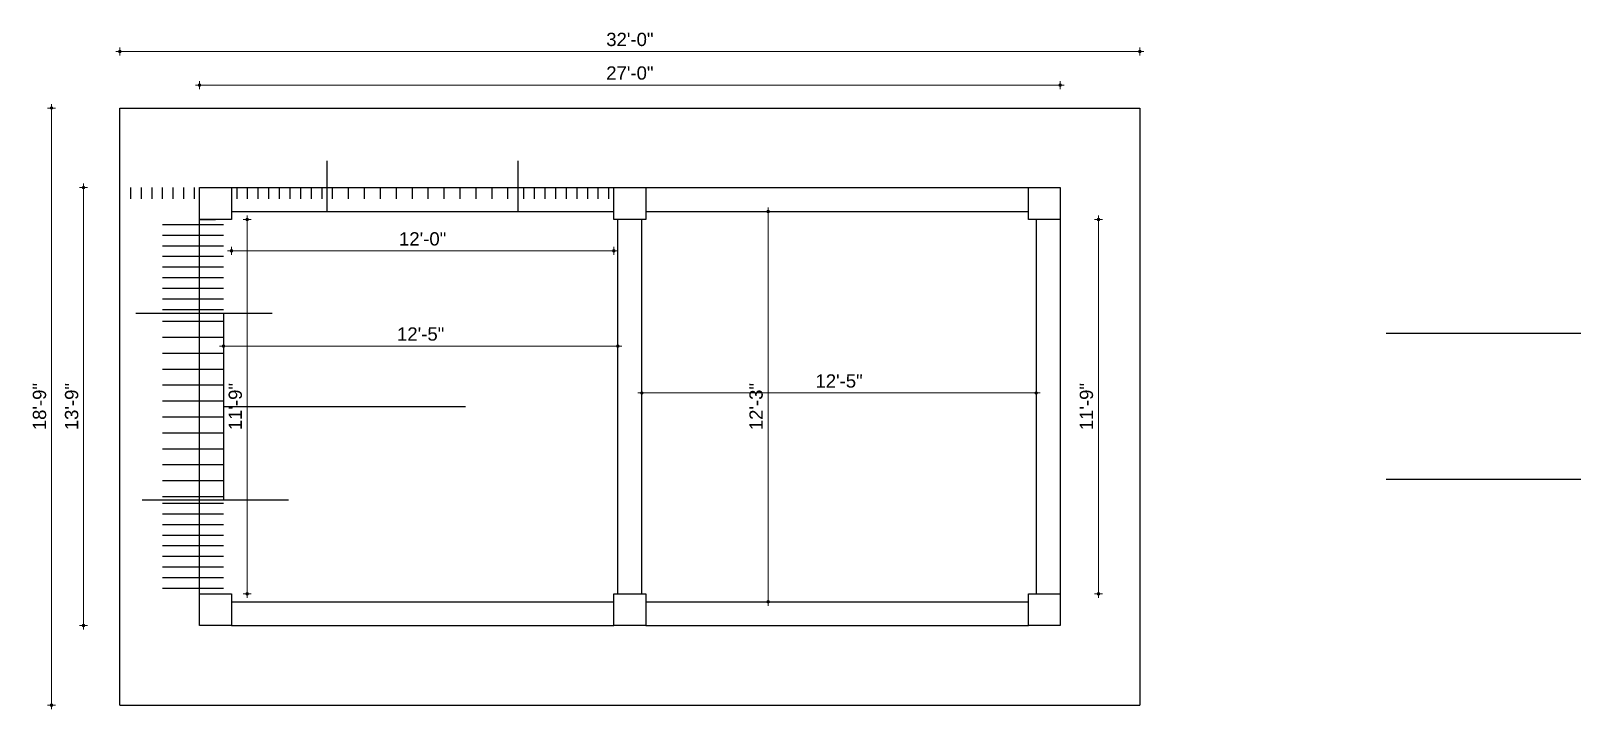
# Model space of a CAD drawing. Header units: inches. Extents: x 5036 to 8301, y 1199 to 1874.
# Drawn here: x 5036 to 5617, y 1554 to 1810 of the extents above; entities that cross this region are included whole.
import ezdxf

# ---------------------------------------------------------------- set-up
doc = ezdxf.new("R2010")
doc.units = ezdxf.units.IN
doc.header["$LTSCALE"] = 0.5
doc.header["$MEASUREMENT"] = 0
doc.header["$PDMODE"] = 66
doc.layers.add('hatch', color=9, linetype='Continuous', lineweight=0)
doc.layers.add('Toilet', color=7, linetype='Continuous', lineweight=25)
doc.styles.get("Standard").update_dxf_attribs({"font": 'arial.ttf'})
doc.dimstyles.new('S8', dxfattribs={"dimtxt": 5, "dimasz": 1, "dimexe": 6, "dimexo": 18, "dimgap": 1.9375, "dimtad": 1, "dimdec": 0, "dimzin": 3, "dimdsep": 46, "dimlunit": 4, "dimtxsty": 'Standard', "dimblk": 'dot 2', "dimcen": 12, "dimse1": 1, "dimse2": 1, "dimclrd": 1, "dimclre": 1, "dimclrt": 256, "dimadec": 0, "dimazin": 0, "dimtfac": 0.75, "dimtdec": 0, "dimtix": 1, "dimtmove": 1, "dimatfit": 3, "dimldrblk": 'DOT', "dimfxl": 1, "dimtolj": 1, "dimtzin": 0, "dimlwd": 9, "dimlwe": 9, "dimarcsym": 0})

# ---------------------------------------------------------------- blocks, each defined once
blk = doc.blocks.new('dot1')
at = {"layer": 'hatch'}
h = blk.add_hatch(color=256, dxfattribs=at)
edge = h.paths.add_edge_path()
edge.add_arc((0, 0), 1, 0, 360)
for p, q in [((3, 0), (-3, 0)), ((0, 3), (0, -3))]:
    blk.add_line(p, q, dxfattribs=at)
blk.add_circle((0, 0), 1, dxfattribs=at)
blk = doc.blocks.new('dot 2')
at = {"layer": 'hatch', "xscale": 0.5, "yscale": 0.5, "zscale": 0.5}
blk.add_blockref('dot1', (0, 0), dxfattribs=at)
blk = doc.blocks.new('*D1019')
at = {"layer": 'Defpoints', "color": 0, "transparency": 16777216}
for p in [(5257.31, 1691.16), (5108.81, 1668.33), (5257.31, 1668.33)]:
    blk.add_point(p, dxfattribs=at)
at = {"layer": 'Toilet', "color": 1, "lineweight": 9, "transparency": 16777216}
blk.add_line((5109.81, 1691.16), (5256.31, 1691.16), dxfattribs=at)
at = {"layer": 'Toilet', "color": 1, "lineweight": 9, "transparency": 16777216, "rotation": 180}
blk.add_blockref('dot 2', (5108.81, 1691.16), dxfattribs=at)
at = {"layer": 'Toilet', "color": 1, "lineweight": 9, "transparency": 16777216}
blk.add_blockref('dot 2', (5257.31, 1691.16), dxfattribs=at)
at = {"layer": 'Toilet', "transparency": 16777216, "insert": (5183.06, 1695.65), "char_height": 5, "attachment_point": 5}
blk.add_mtext('\\A1;12\'-5"', dxfattribs=at)
blk = doc.blocks.new('_Dot')
at = {"color": 0, "linetype": 'ByBlock', "lineweight": -2}
blk.add_line((-0.5, 0), (-1, 0), dxfattribs=at)
at = {"color": 0, "linetype": 'ByBlock', "const_width": 0.5}
blk.add_lwpolyline([(-0.25, 0, 1), (0.25, 0, 1)], format="xyb", close=True, dxfattribs=at)
blk = doc.blocks.new('*D1020')
at = {"layer": 'Defpoints', "color": 0, "transparency": 16777216}
for p in [(5414.81, 1673.46), (5266.31, 1668.33), (5414.81, 1668.33)]:
    blk.add_point(p, dxfattribs=at)
at = {"layer": 'Toilet', "color": 1, "lineweight": 9, "transparency": 16777216}
blk.add_line((5267.31, 1673.46), (5413.81, 1673.46), dxfattribs=at)
at = {"layer": 'Toilet', "color": 1, "lineweight": 9, "transparency": 16777216, "rotation": 180}
blk.add_blockref('dot 2', (5266.31, 1673.46), dxfattribs=at)
at = {"layer": 'Toilet', "color": 1, "lineweight": 9, "transparency": 16777216}
blk.add_blockref('dot 2', (5414.81, 1673.46), dxfattribs=at)
at = {"layer": 'Toilet', "transparency": 16777216, "insert": (5340.56, 1677.95), "char_height": 5, "attachment_point": 5}
blk.add_mtext('\\A1;12\'-5"', dxfattribs=at)
blk = doc.blocks.new('*D1021')
at = {"layer": 'Defpoints', "color": 0, "transparency": 16777216}
for p in [(5339.81, 1741.83), (5313.85, 1594.83), (5339.81, 1594.83)]:
    blk.add_point(p, dxfattribs=at)
at = {"layer": 'Toilet', "color": 1, "lineweight": 9, "transparency": 16777216}
blk.add_line((5313.85, 1740.83), (5313.85, 1595.83), dxfattribs=at)
for p, rotation in [((5313.85, 1741.83), 90), ((5313.85, 1594.83), 270)]:
    blk.add_blockref('dot 2', p, dxfattribs=dict(at, rotation=rotation))
at = {"layer": 'Toilet', "transparency": 16777216, "insert": (5309.35, 1668.33), "char_height": 5, "attachment_point": 5, "rotation": 90}
blk.add_mtext('\\A1;12\'-3"', dxfattribs=at)
blk = doc.blocks.new('*D1022')
at = {"layer": 'Defpoints', "color": 0, "transparency": 16777216}
for p in [(5099.81, 1789.49), (5099.81, 1750.83), (5423.81, 1750.83)]:
    blk.add_point(p, dxfattribs=at)
at = {"layer": 'Toilet', "color": 1, "lineweight": 9, "transparency": 16777216}
blk.add_line((5422.81, 1789.49), (5100.81, 1789.49), dxfattribs=at)
at = {"layer": 'Toilet', "color": 1, "lineweight": 9, "transparency": 16777216, "rotation": 180}
blk.add_blockref('dot 2', (5099.81, 1789.49), dxfattribs=at)
at = {"layer": 'Toilet', "color": 1, "lineweight": 9, "transparency": 16777216}
blk.add_blockref('dot 2', (5423.81, 1789.49), dxfattribs=at)
at = {"layer": 'Toilet', "transparency": 16777216, "insert": (5261.81, 1793.98), "char_height": 5, "attachment_point": 5}
blk.add_mtext('\\A1;27\'-0"', dxfattribs=at)
blk = doc.blocks.new('*D1023')
at = {"layer": 'Defpoints', "color": 0, "transparency": 16777216}
for p in [(5099.81, 1750.83), (5056.19, 1585.83), (5099.81, 1585.83)]:
    blk.add_point(p, dxfattribs=at)
at = {"layer": 'Toilet', "color": 1, "lineweight": 9, "transparency": 16777216}
blk.add_line((5056.19, 1749.83), (5056.19, 1586.83), dxfattribs=at)
for p, rotation in [((5056.19, 1750.83), 90), ((5056.19, 1585.83), 270)]:
    blk.add_blockref('dot 2', p, dxfattribs=dict(at, rotation=rotation))
at = {"layer": 'Toilet', "transparency": 16777216, "insert": (5051.69, 1668.33), "char_height": 5, "attachment_point": 5, "rotation": 90}
blk.add_mtext('\\A1;13\'-9"', dxfattribs=at)
blk = doc.blocks.new('*D1024')
at = {"layer": 'Defpoints', "color": 0, "transparency": 16777216}
for p in [(5423.81, 1738.83), (5423.81, 1597.83), (5438.19, 1597.83)]:
    blk.add_point(p, dxfattribs=at)
at = {"layer": 'Toilet', "color": 1, "lineweight": 9, "transparency": 16777216}
blk.add_line((5438.19, 1737.83), (5438.19, 1598.83), dxfattribs=at)
for p, rotation in [((5438.19, 1738.83), 90), ((5438.19, 1597.83), 270)]:
    blk.add_blockref('dot 2', p, dxfattribs=dict(at, rotation=rotation))
at = {"layer": 'Toilet', "transparency": 16777216, "insert": (5433.7, 1668.33), "char_height": 5, "attachment_point": 5, "rotation": 90}
blk.add_mtext('\\A1;11\'-9"', dxfattribs=at)
blk = doc.blocks.new('*D1025')
at = {"layer": 'Defpoints', "color": 0, "transparency": 16777216}
for p in [(5453.81, 1802.14), (5069.81, 1780.83), (5453.81, 1780.83)]:
    blk.add_point(p, dxfattribs=at)
at = {"layer": 'Toilet', "color": 1, "lineweight": 9, "transparency": 16777216}
blk.add_line((5070.81, 1802.14), (5452.81, 1802.14), dxfattribs=at)
at = {"layer": 'Toilet', "color": 1, "lineweight": 9, "transparency": 16777216, "rotation": 180}
blk.add_blockref('dot 2', (5069.81, 1802.14), dxfattribs=at)
at = {"layer": 'Toilet', "color": 1, "lineweight": 9, "transparency": 16777216}
blk.add_blockref('dot 2', (5453.81, 1802.14), dxfattribs=at)
at = {"layer": 'Toilet', "transparency": 16777216, "insert": (5261.81, 1806.64), "char_height": 5, "attachment_point": 5}
blk.add_mtext('\\A1;32\'-0"', dxfattribs=at)
blk = doc.blocks.new('*D1026')
at = {"layer": 'Defpoints', "color": 0, "transparency": 16777216}
for p in [(5044.09, 1780.83), (5069.81, 1780.83), (5069.81, 1555.83)]:
    blk.add_point(p, dxfattribs=at)
at = {"layer": 'Toilet', "color": 1, "lineweight": 9, "transparency": 16777216}
blk.add_line((5044.09, 1556.83), (5044.09, 1779.83), dxfattribs=at)
for p, rotation in [((5044.09, 1780.83), 90), ((5044.09, 1555.83), 270)]:
    blk.add_blockref('dot 2', p, dxfattribs=dict(at, rotation=rotation))
at = {"layer": 'Toilet', "transparency": 16777216, "insert": (5039.6, 1668.33), "char_height": 5, "attachment_point": 5, "rotation": 90}
blk.add_mtext('\\A1;18\'-9"', dxfattribs=at)
blk = doc.blocks.new('*D1028')
at = {"layer": 'Defpoints', "color": 0, "transparency": 16777216}
for p in [(5111.81, 1741.83), (5255.81, 1741.83), (5255.81, 1727)]:
    blk.add_point(p, dxfattribs=at)
at = {"layer": 'Toilet', "color": 1, "lineweight": 9, "transparency": 16777216}
blk.add_line((5112.81, 1727), (5254.81, 1727), dxfattribs=at)
at = {"layer": 'Toilet', "color": 1, "lineweight": 9, "transparency": 16777216, "rotation": 180}
blk.add_blockref('dot 2', (5111.81, 1727), dxfattribs=at)
at = {"layer": 'Toilet', "color": 1, "lineweight": 9, "transparency": 16777216}
blk.add_blockref('dot 2', (5255.81, 1727), dxfattribs=at)
at = {"layer": 'Toilet', "transparency": 16777216, "insert": (5183.81, 1731.49), "char_height": 5, "attachment_point": 5}
blk.add_mtext('\\A1;12\'-0"', dxfattribs=at)

msp = doc.modelspace()

# ---------------------------------------------------------------- linework, layer by layer
at = {"layer": 'Toilet'}
for p, q in [((5069.81, 1780.83), (5453.81, 1780.83)), ((5069.81, 1555.83), (5069.81, 1780.83)), ((5453.81, 1780.83), (5453.81, 1555.83)), ((5147.81, 1741.83), (5147.81, 1760.93)), ((5219.81, 1741.83), (5219.81, 1760.93)), ((5073.81, 1750.83), (5073.81, 1746.6)), ((5077.81, 1750.83), (5077.81, 1746.6)), ((5081.81, 1750.83), (5081.81, 1746.6)), ((5085.81, 1750.83), (5085.81, 1746.6)), ((5089.81, 1750.83), (5089.81, 1746.6)), ((5093.81, 1750.83), (5093.81, 1746.6)), ((5097.81, 1750.83), (5097.81, 1746.6)), ((5111.81, 1750.83), (5255.81, 1750.83)), ((5113.81, 1750.83), (5113.81, 1746.6)), ((5117.81, 1750.83), (5117.81, 1746.6)), ((5121.81, 1750.83), (5121.81, 1746.6)), ((5125.81, 1750.83), (5125.81, 1746.6)), ((5129.81, 1750.83), (5129.81, 1746.6)), ((5133.81, 1750.83), (5133.81, 1746.6)), ((5137.81, 1750.83), (5137.81, 1746.6)), ((5141.81, 1750.83), (5141.81, 1746.6)), ((5145.81, 1750.83), (5145.81, 1746.6)), ((5149.81, 1750.83), (5149.81, 1746.6)), ((5155.81, 1750.83), (5155.81, 1746.6)), ((5161.81, 1750.83), (5161.81, 1746.6)), ((5167.81, 1750.83), (5167.81, 1746.6)), ((5173.81, 1750.83), (5173.81, 1746.6)), ((5179.81, 1750.83), (5179.81, 1746.6)), ((5185.81, 1750.83), (5185.81, 1746.6)), ((5191.81, 1750.83), (5191.81, 1746.6)), ((5197.81, 1750.83), (5197.81, 1746.6)), ((5203.81, 1750.83), (5203.81, 1746.6)), ((5209.81, 1750.83), (5209.81, 1746.6)), ((5215.81, 1750.83), (5215.81, 1746.6)), ((5221.81, 1750.83), (5221.81, 1746.6)), ((5225.81, 1750.83), (5225.81, 1746.6)), ((5229.81, 1750.83), (5229.81, 1746.6)), ((5233.81, 1750.83), (5233.81, 1746.6)), ((5237.81, 1750.83), (5237.81, 1746.6)), ((5241.81, 1750.83), (5241.81, 1746.6)), ((5245.81, 1750.83), (5245.81, 1746.6)), ((5249.81, 1750.83), (5249.81, 1746.6)), ((5253.81, 1750.83), (5253.81, 1746.6)), ((5267.81, 1750.83), (5411.81, 1750.83)), ((5111.81, 1741.83), (5255.81, 1741.83)), ((5267.81, 1741.83), (5411.81, 1741.83)), ((5108.81, 1736.83), (5085.94, 1736.83)), ((5099.81, 1597.83), (5099.81, 1738.83)), ((5099.81, 1738.83), (5105.81, 1738.83)), ((5257.31, 1597.83), (5257.31, 1738.83)), ((5266.31, 1597.83), (5266.31, 1738.83)), ((5414.81, 1738.83), (5414.81, 1597.83)), ((5423.81, 1738.83), (5423.81, 1597.83)), ((5108.81, 1732.83), (5085.94, 1732.83)), ((5108.81, 1728.83), (5085.94, 1728.83)), ((5108.81, 1724.83), (5085.94, 1724.83)), ((5108.81, 1720.83), (5085.94, 1720.83)), ((5108.81, 1716.83), (5085.94, 1716.83)), ((5108.81, 1712.83), (5085.94, 1712.83)), ((5108.81, 1708.83), (5085.94, 1708.83)), ((5075.89, 1703.58), (5127.2, 1703.58)), ((5108.81, 1704.83), (5085.94, 1704.83)), ((5108.81, 1700.36), (5085.94, 1700.36)), ((5108.81, 1703.58), (5108.81, 1633.08)), ((5108.81, 1694.36), (5085.94, 1694.36)), ((6136.43, 1695.83), (5546.48, 1695.83)), ((5108.81, 1688.36), (5085.94, 1688.36)), ((5108.81, 1682.36), (5085.94, 1682.36)), ((5108.81, 1676.36), (5085.94, 1676.36)), ((5108.81, 1670.36), (5085.94, 1670.36)), ((5108.81, 1668.33), (5199.98, 1668.33)), ((5108.81, 1664.36), (5085.94, 1664.36)), ((5108.81, 1658.36), (5085.94, 1658.36)), ((5108.81, 1652.36), (5085.94, 1652.36)), ((5108.81, 1646.36), (5085.94, 1646.36)), ((5108.81, 1640.36), (5085.94, 1640.36)), ((6136.43, 1640.83), (5546.48, 1640.83)), ((5133.28, 1633.08), (5078.17, 1633.08)), ((5108.81, 1634.36), (5085.94, 1634.36)), ((5108.81, 1631.83), (5085.94, 1631.83)), ((5108.81, 1627.83), (5085.94, 1627.83)), ((5108.81, 1623.83), (5085.94, 1623.83)), ((5108.81, 1619.83), (5085.94, 1619.83)), ((5108.81, 1615.83), (5085.94, 1615.83)), ((5108.81, 1611.83), (5085.94, 1611.83)), ((5108.81, 1607.83), (5085.94, 1607.83)), ((5108.81, 1603.83), (5085.94, 1603.83)), ((5108.81, 1599.83), (5085.94, 1599.83)), ((5111.81, 1594.83), (5255.81, 1594.83)), ((5267.81, 1594.83), (5411.81, 1594.83)), ((5111.81, 1585.83), (5255.81, 1585.83)), ((5267.81, 1585.83), (5411.81, 1585.83)), ((5069.81, 1555.83), (5453.81, 1555.83))]:
    msp.add_line(p, q, dxfattribs=at)
for points in [[(5099.81, 1750.83), (5111.81, 1750.83), (5111.81, 1738.83), (5099.81, 1738.83)], [(5255.81, 1750.83), (5267.81, 1750.83), (5267.81, 1738.83), (5255.81, 1738.83)], [(5411.81, 1750.83), (5423.81, 1750.83), (5423.81, 1738.83), (5411.81, 1738.83)], [(5099.81, 1597.83), (5111.81, 1597.83), (5111.81, 1585.83), (5099.81, 1585.83)], [(5255.81, 1597.83), (5267.81, 1597.83), (5267.81, 1585.83), (5255.81, 1585.83)], [(5411.81, 1597.83), (5423.81, 1597.83), (5423.81, 1585.83), (5411.81, 1585.83)]]:
    msp.add_lwpolyline(points, close=True, dxfattribs=at)

# ---------------------------------------------------------------- dimensions: what is measured, and where the dimension line sits
for base, p1, p2, picture, middle in [((5453.81, 1802.14), (5069.81, 1780.83), (5453.81, 1780.83), '*D1025', (5261.81, 1806.64)), ((5099.81, 1789.49), (5423.81, 1750.83), (5099.81, 1750.83), '*D1022', (5261.81, 1793.98)), ((5255.81, 1727), (5111.81, 1741.83), (5255.81, 1741.83), '*D1028', (5183.81, 1731.49)), ((5257.30997048, 1691.15978859), (5108.80997048, 1668.33228796), (5257.30997048, 1668.33228796), '*D1019', (5183.05997048, 1695.65015353)), ((5414.80997048, 1673.46009505), (5266.30997048, 1668.33228796), (5414.80997048, 1668.33228796), '*D1020', (5340.55997048, 1677.95045999))]:
    dim = msp.add_linear_dim(base=base, p1=p1, p2=p2, dimstyle='S8', override={"dimfxl": 2, "dimfxlon": 1, "dimarcsym": 1}, dxfattribs=at)
    dim.commit()
    dim.dimension.update_dxf_attribs({"geometry": picture, "text_midpoint": middle})
for base, p1, p2, picture, middle in [((5044.09, 1780.83), (5069.81, 1555.83), (5069.81, 1780.83), '*D1026', (5039.6, 1668.33)), ((5056.19, 1585.83), (5099.81, 1750.83), (5099.81, 1585.83), '*D1023', (5051.69, 1668.33)), ((5313.85, 1594.83), (5339.81, 1741.83), (5339.81, 1594.83), '*D1021', (5309.35, 1668.33)), ((5438.19, 1597.83), (5423.81, 1738.83), (5423.81, 1597.83), '*D1024', (5433.7, 1668.33))]:
    dim = msp.add_linear_dim(base=base, p1=p1, p2=p2, angle=90, dimstyle='S8', override={"dimfxl": 2, "dimfxlon": 1, "dimarcsym": 1}, dxfattribs=at)
    dim.commit()
    dim.dimension.update_dxf_attribs({"geometry": picture, "text_midpoint": middle})
msp.add_linear_dim(base=(5117.74, 1738.83), p1=(5108.81, 1597.83), p2=(5108.81, 1738.83), angle=90, dimstyle='S8', override={"dimfxl": 2, "dimfxlon": 1, "dimarcsym": 1}, dxfattribs=at).render()

doc.saveas('drawing.dxf')
